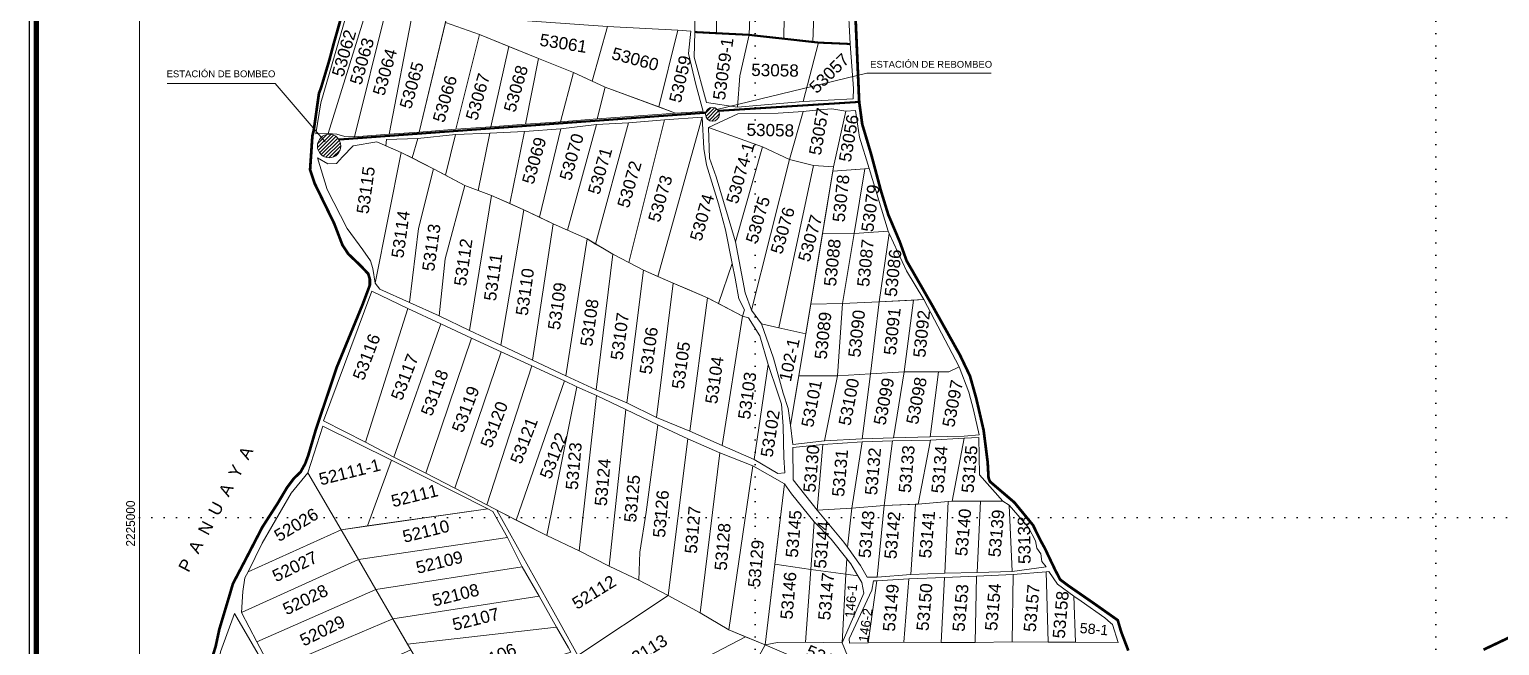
# Model space of a CAD drawing. Header units: millimetres. Extents: x 466933 to 471722, y 2222002 to 2227696.
# Drawn here: x 466933 to 469094, y 2224812 to 2225718 of the extents above; entities that cross this region are included whole.
import ezdxf

# ---------------------------------------------------------------- set-up
doc = ezdxf.new("R2010")
doc.units = ezdxf.units.MM
doc.header["$MEASUREMENT"] = 0
doc.linetypes.add('ACAD_ISO07W100', pattern=[3, 0, -3])
doc.linetypes.add('HIDDEN', pattern=[0.375, 0.25, -0.125])
for name, color, linetype in [('cuentas', 7, 'Continuous'), ('ediplan', 7, 'Continuous'), ('limite de ejidos y pp', 7, 'Continuous'), ('Malla', 7, 'ACAD_ISO07W100'), ('principal', 144, 'Continuous'), ('sublat', 132, 'Continuous')]:
    doc.layers.add(name, color=color, linetype=linetype)
doc.layers.add('parcelas', color=7, linetype='Continuous', lineweight=13)
doc.styles.add('style1', font='arial.ttf')

msp = doc.modelspace()

# ---------------------------------------------------------------- hatches: boundary and pattern name
at = {"layer": 'principal', "lineweight": 5, "ltscale": 2}
h = msp.add_hatch(dxfattribs=at)
h.set_pattern_fill('ANSI31', color=256, scale=30, style=0)
h.paths.add_polyline_path([(467947.2, 2225592.9, 1), (467926.7, 2225592.9, 1)])
h = msp.add_hatch(dxfattribs=at)
h.set_pattern_fill('ANSI31', color=256, scale=30, style=0)
h.paths.add_polyline_path([(467356.5, 2225546.3, 1), (467391, 2225546.3, 1)])

# ---------------------------------------------------------------- linework, layer by layer
at = {"lineweight": 5, "ltscale": 2}
msp.add_lwpolyline([(471544.2, 2223060.3), (467095.1, 2223060.3), (467095.1, 2227485.3), (471544.2, 2227485.3)], close=True, dxfattribs=at)
at = {"layer": 'ediplan'}
msp.add_lwpolyline([(466933.2, 2227695.9), (471721.7, 2227695.9), (471721.7, 2222002.4), (466933.2, 2222002.4)], close=True, dxfattribs=at)
at = {"layer": 'ediplan', "const_width": 8}
msp.add_lwpolyline([(466943.5, 2227685.6), (471711.4, 2227685.6), (471711.4, 2222012.7), (466943.5, 2222012.7)], close=True, dxfattribs=at)
at = {"layer": 'limite de ejidos y pp', "lineweight": 5, "ltscale": 2, "const_width": 3}
msp.add_lwpolyline([(467911, 2225713.8), (467943, 2225712.1), (467990.9, 2225709.7), (468000, 2225708.6), (468041.9, 2225704), (468084.8, 2225699.2), (468092.9, 2225698.3), (468139.2, 2225696.3)], dxfattribs=at)
at = {"layer": 'Malla', "ltscale": 6}
for points in [[(468000, 2227485.3), (468000, 2223060.3)], [(469000, 2227485.3), (469000, 2223060.3)], [(467095.1, 2225000), (471544.2, 2225000)]]:
    msp.add_lwpolyline(points, dxfattribs=at)
at = {"layer": 'parcelas', "lineweight": 13}
for points in [[(467911, 2225713.8), (467912.6, 2225853.6), (467922.4, 2225911.1), (467945.5, 2225909.4), (467945.5, 2225909.4), (467943, 2225712.1)], [(467998.1, 2225906), (468045, 2225903.2), (468041.9, 2225704), (467990.9, 2225709.7)], [(468092, 2225900.4), (468125.2, 2225897.6), (468124, 2225848.4), (468135.9, 2225762.6), (468139.2, 2225696.3), (468092.9, 2225698.3), (468084.8, 2225699.2)], [(467354.1, 2225564), (467361.4, 2225609.7), (467402.8, 2225751.3), (467429, 2225747.2), (467372.4, 2225564.9), (467354.1, 2225564)], [(467429, 2225747.2), (467457.6, 2225746.9), (467410.8, 2225559.9), (467396.6, 2225560.4), (467385.2, 2225563.5), (467372.4, 2225564.9)], [(467457.6, 2225746.9), (467496.7, 2225743.8), (467461.9, 2225563.5), (467410.8, 2225559.9)], [(467496.7, 2225743.8), (467547.4, 2225738.4), (467506.2, 2225566.5), (467461.9, 2225563.5)], [(467547.4, 2225738.4), (467782.6, 2225722.1), (467760.5, 2225641.6), (467733, 2225654.4), (467681.4, 2225675), (467594.6, 2225710.1), (467544.9, 2225727.7)], [(467544.9, 2225727.7), (467594.6, 2225710.1), (467560.1, 2225570.9), (467506.2, 2225566.5)], [(467594.6, 2225710.1), (467638, 2225692.5), (467611.4, 2225574.5), (467560.1, 2225570.9)], [(467782.6, 2225722.1), (467886.1, 2225716.4), (467858, 2225603.7), (467779.2, 2225632.9), (467760.5, 2225641.6)], [(467886.1, 2225716.4), (467905.3, 2225715.3), (467901.7, 2225682.4), (467912.6, 2225636.5), (467923.5, 2225597.1), (467882.5, 2225594.6), (467858, 2225603.7)], [(467911, 2225713.8), (467990.9, 2225709.7), (467977.5, 2225649.4), (467973.8, 2225603.5), (467928.5, 2225610.3), (467910, 2225676.7)], [(467990.9, 2225709.7), (468092.9, 2225698.3), (468070.3, 2225611.5), (467973.8, 2225603.5), (467977.5, 2225649.4)], [(468092.9, 2225698.3), (468139.2, 2225696.3), (468144.4, 2225630.9), (468143.7, 2225615.5), (468070.3, 2225611.5)], [(467681.4, 2225675), (467733, 2225654.4), (467713.6, 2225582), (467662.5, 2225578.2)], [(467733, 2225654.4), (467779.2, 2225632.9), (467767.6, 2225586.1), (467713.6, 2225582)], [(467779.2, 2225632.9), (467882.5, 2225594.6), (467767.6, 2225586.1)], [(468070.2, 2225596.9), (468093.4, 2225599.5), (468112.4, 2225601), (468133, 2225597.4), (468114.9, 2225515.8), (468085.7, 2225517.6), (468050.5, 2225526.3)], [(467766.8, 2225577.7), (467813.6, 2225580.3), (467765.2, 2225402.2), (467752.8, 2225409.6), (467723.8, 2225422.5)], [(467765.2, 2225402.2), (467790.7, 2225387.1), (467814, 2225375.1), (467866.6, 2225584.8), (467813.6, 2225580.3)], [(467866.6, 2225584.8), (467921.9, 2225588.5), (467856.7, 2225354.7), (467835.8, 2225364), (467814, 2225375.1)], [(467931.2, 2225573.3), (467974.4, 2225593.8), (468033.6, 2225594.8), (468070.2, 2225596.9), (468050.5, 2225526.3), (468010.7, 2225545)], [(468133, 2225597.4), (468147.5, 2225598.4), (468153.1, 2225559.3), (468167.5, 2225513), (468113.9, 2225509.5), (468114.9, 2225515.8)], [(467504, 2225557.2), (467559.4, 2225563.1), (467544.8, 2225503.3), (467527.1, 2225512.6), (467495.5, 2225528.7)], [(467559.4, 2225563.1), (467610.1, 2225565.3), (467610.1, 2225565.3), (467592.8, 2225481), (467573.3, 2225488.4), (467544.8, 2225503.3)], [(467660.8, 2225567.6), (467714.3, 2225571.3), (467682.8, 2225441.5), (467659.6, 2225452.7), (467639.3, 2225461.7)], [(467714.3, 2225571.3), (467766.8, 2225577.7), (467723.8, 2225422.5), (467703.1, 2225431.8), (467682.8, 2225441.5)], [(467971, 2225405.2), (467942.6, 2225501.2), (467932.6, 2225528.6), (467931.2, 2225573.3), (468010.7, 2225545)], [(467441.3, 2225344.9), (467479.8, 2225536.8), (467444, 2225552.2), (467408.8, 2225546.7), (467393.4, 2225530.2), (467384.6, 2225520.8), (467372, 2225520.3), (467356.6, 2225529.1), (467370.9, 2225482.3), (467400, 2225425.2), (467423.1, 2225393.8), (467434.7, 2225377.3), (467438, 2225366.3)], [(467441.3, 2225344.9), (467448.4, 2225336.1), (467491.9, 2225316.3), (467505.1, 2225425.2), (467527.1, 2225512.6), (467479.8, 2225536.8)], [(467457, 2225546.6), (467457.8, 2225555.8), (467504, 2225557.2), (467495.5, 2225528.7), (467479.8, 2225536.8)], [(467971, 2225405.2), (468010.7, 2225545), (468050.5, 2225526.3), (467994.3, 2225305.2), (467985.1, 2225330.3)], [(468050.5, 2225526.3), (468085.7, 2225517.6), (468034.5, 2225279.2), (468008.9, 2225284.7), (467994.3, 2225305.2)], [(468034.5, 2225279.2), (468074.3, 2225270.1), (468114.9, 2225515.8), (468085.7, 2225517.6)], [(467527.1, 2225512.6), (467573.3, 2225488.4), (467544.1, 2225380.6), (467535.3, 2225296.5), (467491.9, 2225316.3), (467505.1, 2225425.2)], [(468160.8, 2225512.5), (468145.3, 2225417.6), (468098.6, 2225417.1), (468113.9, 2225509.5)], [(467573.3, 2225488.4), (467612.3, 2225473.5), (467579.9, 2225275.1), (467535.3, 2225296.5), (467544.1, 2225380.6)], [(467612.3, 2225473.5), (467659.6, 2225452.7), (467626.1, 2225253.6), (467579.9, 2225275.1)], [(467659.6, 2225452.7), (467703.1, 2225431.8), (467672.8, 2225231.7), (467626.1, 2225253.6)], [(467703.1, 2225431.8), (467752.8, 2225409.6), (467721.4, 2225208.4), (467672.8, 2225231.7)], [(467752.8, 2225409.6), (467790.7, 2225387.1), (467766, 2225188.1), (467721.4, 2225208.4)], [(468145.3, 2225417.6), (468128.2, 2225314.8), (468181.9, 2225317.3), (468196.6, 2225417.5), (468195.1, 2225421.1)], [(468196.6, 2225417.5), (468222, 2225363), (468247.6, 2225320.5), (468181.9, 2225317.3)], [(467790.7, 2225387.1), (467835.8, 2225364), (467811.1, 2225168.8), (467766, 2225188.1)], [(467835.8, 2225364), (467879.2, 2225344.7), (467855, 2225147.4), (467811.1, 2225168.8)], [(467965.9, 2225373.7), (467970.5, 2225351.8), (467976, 2225321.7), (467984.2, 2225305.7), (467981, 2225296.4), (467946, 2225314.8)], [(467879.2, 2225344.7), (467929.8, 2225323.3), (467904, 2225127), (467855, 2225147.4)], [(467365.4, 2225142.4), (467436.7, 2225333), (467489.4, 2225307.4), (467427.2, 2225111)], [(467929.8, 2225323.3), (467981, 2225296.4), (467951.3, 2225106.2), (467904, 2225127)], [(468232.3, 2225319.8), (468247.6, 2225320.5), (468299.5, 2225221.7), (468284.4, 2225214.5), (468218.6, 2225214.2)], [(467489.4, 2225307.4), (467537.7, 2225284.7), (467468.9, 2225089), (467427.2, 2225111)], [(468128.2, 2225314.8), (468081.5, 2225314), (468074.3, 2225270.1), (468064, 2225208.5), (468120.7, 2225208.4), (468128.2, 2225314.8), (468128.2, 2225314.8)], [(468181.9, 2225317.3), (468169.5, 2225211.3), (468120.7, 2225208.4), (468128.2, 2225314.8)], [(468181.9, 2225317.3), (468232.3, 2225319.8), (468218.6, 2225214.2), (468169.5, 2225211.3), (468181.9, 2225317.3)], [(467537.7, 2225284.7), (467583.1, 2225263.8), (467515.8, 2225065.6), (467468.9, 2225089)], [(467981, 2225296.4), (467990, 2225293.5), (468006.5, 2225267.1), (468018.8, 2225225.1), (468018.8, 2225225.1), (467998.2, 2225085.7), (467951.3, 2225106.2)], [(468008.9, 2225284.7), (468026.8, 2225234.2), (468040.9, 2225183), (468048.3, 2225160.2), (468051.9, 2225136), (468074.3, 2225270.1), (468034.5, 2225279.2)], [(467583.1, 2225263.8), (467626.6, 2225243.7), (467558.6, 2225043.3), (467515.8, 2225065.6)], [(467626.6, 2225243.7), (467671.6, 2225223.2), (467605.4, 2225018.8), (467558.6, 2225043.3)], [(467605.4, 2225018.8), (467648.6, 2224996.2), (467719.5, 2225201.1), (467671.6, 2225223.2)], [(468018.8, 2225225.1), (468032.9, 2225183), (468038.4, 2225167), (468041.1, 2225134.6), (468041.7, 2225088.4), (468043.3, 2225065.9), (468032.9, 2225064.8), (467998.2, 2225085.7)], [(468157.2, 2225115.7), (468203.1, 2225117.1), (468218.6, 2225214.2), (468169.5, 2225211.3)], [(468218.6, 2225214.2), (468269.2, 2225214.4), (468256.9, 2225119), (468203.1, 2225117.1)], [(468314, 2225184.3), (468320.9, 2225158.7), (468329.2, 2225121.8), (468307.1, 2225120), (468256.9, 2225119), (468269.2, 2225214.4), (468284.4, 2225214.5), (468299.5, 2225221.7)], [(467719.5, 2225201.1), (467737.9, 2225192.1), (467693.5, 2224973.8), (467648.6, 2224996.2)], [(467737.9, 2225192.1), (467766.5, 2225179.5), (467741.2, 2224951.3), (467693.5, 2224973.8)], [(468051.9, 2225136), (468055.4, 2225107.4), (468101.6, 2225112.8), (468120.7, 2225208.4), (468064, 2225208.5)], [(468120.7, 2225208.4), (468169.5, 2225211.3), (468157.2, 2225115.7), (468101.6, 2225112.8)], [(467766.5, 2225179.5), (467809.5, 2225159.1), (467785.3, 2224928.9), (467741.2, 2224951.3)], [(467809.5, 2225159.1), (467856.9, 2225136.4), (467839.5, 2225008.1), (467830.5, 2224949.2), (467828.7, 2224908.3), (467785.3, 2224928.9)], [(467465.2, 2225084.4), (467364.6, 2225134.7), (467342.2, 2225066), (467391.2, 2224982.3), (467430.3, 2224987.9)], [(467856.9, 2225136.4), (467900.7, 2225115.7), (467872.2, 2224885.5), (467828.7, 2224908.3), (467830.5, 2224949.2), (467839.5, 2225008.1)], [(467900.7, 2225115.7), (467948.1, 2225095.5), (467918.8, 2224859.9), (467872.2, 2224885.5)], [(468055.4, 2225102.9), (468055.7, 2225055.6), (468091.1, 2225011.2), (468099.1, 2225107.3)], [(468099.1, 2225107.3), (468156.9, 2225111.6), (468142.1, 2225013.7), (468091.1, 2225011.2)], [(468201.7, 2225113.1), (468189.4, 2225017.7), (468142.1, 2225013.7), (468156.9, 2225111.6)], [(468201.7, 2225113.1), (468257.3, 2225113.8), (468239.3, 2225019.9), (468189.4, 2225017.7)], [(468257.3, 2225113.8), (468306.8, 2225116.7), (468289.1, 2225024.2), (468239.3, 2225019.9)], [(468328.5, 2225117.7), (468329.6, 2225062.8), (468363.9, 2225024.2), (468289.1, 2225024.2), (468306.8, 2225116.7)], [(467430.3, 2224987.9), (467465.2, 2225084.4), (467606.8, 2225013), (467430.3, 2224987.9)], [(467948.1, 2225095.5), (467996.3, 2225076), (467960.9, 2224834.9), (467918.8, 2224859.9)], [(467342.2, 2225066), (467318.1, 2225035.8), (467275.1, 2224962.7), (467254.7, 2224920.5), (467391.2, 2224982.3)], [(467996.3, 2225076), (468042.9, 2225049.5), (468014.7, 2224813.2), (467960.9, 2224834.9)], [(468189.4, 2225017.7), (468142.1, 2225013.7), (468142.1, 2225013.7), (468135.4, 2224956.5), (468154.7, 2224929.5), (468164.4, 2224912.6), (468179.3, 2224912.6)], [(468189.4, 2225017.7), (468179.3, 2224912.6), (468228.4, 2224916.6), (468235.3, 2225019.7)], [(468283.5, 2225023.7), (468239.3, 2225019.9), (468235.3, 2225019.7), (468228.4, 2224916.6), (468278.6, 2224918.4)], [(468331, 2225024.2), (468289.1, 2225024.2), (468283.5, 2225023.7), (468278.6, 2224918.4), (468326.3, 2224919.5)], [(468331, 2225024.2), (468326.3, 2224919.5), (468377.6, 2224920.6), (468372.9, 2225018.4), (468363.9, 2225024.2)], [(468372.9, 2225018.4), (468401.5, 2224985.6), (468411.6, 2224965.7), (468413.7, 2224954.9), (468419.5, 2224946.9), (468421.3, 2224935.4), (468427.5, 2224927.8), (468377.6, 2224920.6)], [(467416.9, 2224938.6), (467635.6, 2224970.6), (467614.3, 2225009), (467606.8, 2225013), (467391.2, 2224982.3)], [(467391.2, 2224982.3), (467416.9, 2224938.6), (467244.8, 2224860.4), (467246.7, 2224891.6), (467249.7, 2224911.7), (467254.7, 2224920.5)], [(467635.6, 2224970.6), (467657.3, 2224927.5), (467442.1, 2224894.6), (467416.9, 2224938.6)], [(467244.8, 2224860.4), (467267.4, 2224817.7), (467442.1, 2224894.6), (467416.9, 2224938.6)], [(467442.1, 2224894.6), (467467.2, 2224851.3), (467682.6, 2224884.6), (467657.3, 2224927.5)], [(468278.3, 2224912), (468278.3, 2224912), (468325.3, 2224913.9), (468323.1, 2224816.4), (468273.4, 2224816.7)], [(468325.3, 2224913.9), (468379.1, 2224916.4), (468377.3, 2224817.5), (468323.1, 2224816.4)], [(468379.1, 2224916.4), (468427.7, 2224920.4), (468430.3, 2224817.2), (468430.3, 2224817.2), (468430.3, 2224817.2), (468430.3, 2224817.2), (468430.3, 2224817.2), (468377.3, 2224817.5)], [(467442.1, 2224894.6), (467467.2, 2224851.3), (467289.4, 2224775.6), (467267.4, 2224817.7)], [(468173.5, 2224907), (468171.4, 2224893.3), (468137.8, 2224821.8), (468138.6, 2224815.6), (468166.1, 2224816.1), (468178.5, 2224907.3)], [(467682.6, 2224884.6), (467707.8, 2224839.2), (467489, 2224814.1), (467467.2, 2224851.3)], [(467739.1, 2224797.5), (467783.7, 2224719.4), (467985.6, 2224824.9), (467960.9, 2224834.9), (467918.8, 2224859.9), (467872.2, 2224885.5)], [(467234.7, 2224859.2), (467214.1, 2224803), (467206.6, 2224747.4), (467204.3, 2224691.7), (467208.9, 2224638.9), (467335.2, 2224686.6)], [(467289.4, 2224775.6), (467321.2, 2224727.9), (467494, 2224805.5), (467467.2, 2224851.3)], [(467725.5, 2224808.4), (467707.8, 2224839.2), (467489, 2224814.1), (467494, 2224805.5), (467513.1, 2224773.2), (467517.9, 2224765.2), (467531.7, 2224740.3), (467729, 2224802.3)], [(467783.7, 2224719.4), (467812.2, 2224670), (467987.5, 2224763.6), (468014.7, 2224813.2), (467985.6, 2224824.9)], [(468153.3, 2224753.6), (468177.9, 2224715.2), (467987.5, 2224763.6), (468014.7, 2224813.2)], [(468127.5, 2224816.1), (468153.3, 2224753.6), (468014.7, 2224813.2), (468032.5, 2224816.4), (468074, 2224817.1), (468127.5, 2224816.1)]]:
    msp.add_lwpolyline(points, close=True, dxfattribs=at)
at = {"layer": 'parcelas', "lineweight": 13, "ltscale": 2}
for points in [[(467945.5, 2225909.4), (467998.1, 2225906), (467990.9, 2225709.7), (467943, 2225712.1)], [(468041.9, 2225704), (468084.8, 2225699.2), (468092, 2225900.4), (468045, 2225903.2)], [(467638, 2225692.5), (467681.4, 2225675), (467662.5, 2225578.2), (467611.4, 2225574.5)], [(467610.1, 2225565.3), (467660.8, 2225567.6), (467639.3, 2225461.7), (467612.3, 2225473.5), (467592.8, 2225481)], [(468081.5, 2225314), (468098.6, 2225417.1), (468145.3, 2225417.6), (468128.2, 2225314.8)], [(468028.8, 2224931.4), (468042.9, 2225049.5), (468053.1, 2225035.1), (468086.7, 2224993.9), (468081.7, 2224924)], [(468135.4, 2224956.5), (468130.1, 2224963.8), (468091.1, 2225011.2), (468142.1, 2225013.7)], [(468081.7, 2224924), (468086.7, 2224993.9), (468111.6, 2224968.2), (468134.4, 2224939.4), (468133.2, 2224916.9), (468081.7, 2224924)], [(468081.7, 2224924), (468074, 2224817.1), (468032.5, 2224816.4), (468014.7, 2224813.2), (468028.8, 2224931.4)], [(468134.4, 2224939.4), (468140.2, 2224932.1), (468140.2, 2224932.1), (468150.6, 2224914.5), (468150.6, 2224914.5), (468133.2, 2224916.9)], [(468133.2, 2224916.9), (468127.5, 2224816.1), (468074, 2224817.1), (468081.7, 2224924)], [(468150.6, 2224914.5), (468156.5, 2224904.6), (468159.7, 2224889.1), (468127.5, 2224816.1), (468133.2, 2224916.9)], [(468166.1, 2224816.1), (468218.3, 2224817.1), (468225.6, 2224909.9), (468178.5, 2224907.3)], [(468225.6, 2224909.9), (468278.3, 2224912), (468273.4, 2224816.7), (468218.3, 2224817.1)], [(468430.3, 2224817.2), (468427.7, 2224920.4), (468431.2, 2224920.7), (468443.9, 2224902.3), (468468.3, 2224884.7), (468470.4, 2224817)], [(468468.3, 2224884.7), (468478.9, 2224877), (468513.9, 2224852.8), (468522.1, 2224845.5), (468524.8, 2224843.1), (468533.1, 2224816.7), (468533.1, 2224816.7), (468470.4, 2224817)]]:
    msp.add_lwpolyline(points, close=True, dxfattribs=at)
at = {"layer": 'parcelas', "lineweight": 13}
for points in [[(467900.4, 2225335.8), (467879.2, 2225344.7), (467856.7, 2225354.7), (467921.9, 2225588.5), (467924.2, 2225542.4), (467928.3, 2225518.6), (467946.1, 2225461.1)], [(468160.8, 2225512.5), (468167.5, 2225513), (468195.1, 2225421.1), (468145.3, 2225417.6)], [(467946.1, 2225461.1), (467956.3, 2225423.1), (467965.9, 2225373.7), (467946, 2225314.8), (467929.8, 2225323.3), (467900.4, 2225335.8)], [(467872.2, 2224885.5), (467872.2, 2224885.5), (467739.1, 2224797.5), (467739.1, 2224797.5), (467739.1, 2224797.5), (467713, 2224844.4), (467620.3, 2225011), (467620.3, 2225011), (467693.5, 2224973.8), (467741.2, 2224951.3), (467785.3, 2224928.9), (467828.7, 2224908.3), (467872.2, 2224885.5), (467872.2, 2224885.5), (467872.2, 2224885.5), (467872.2, 2224885.5), (467872.2, 2224885.5)], [(468178.5, 2224907.3), (468166.1, 2224816.1)], [(468470.4, 2224817), (468468.3, 2224884.7)]]:
    msp.add_lwpolyline(points, dxfattribs=at)
at = {"layer": 'principal', "lineweight": 5, "ltscale": 2}
for points in [[(468548.2, 2224804.6, 4, 4, 0), (468537.8, 2224831.9, 4, 4, 0), (468532.6, 2224849.3, 4, 4, 0), (468499.6, 2224872.6, 4, 4, 0), (468459.3, 2224900.5, 4, 4, 0), (468448.2, 2224908.8, 4, 4, 0), (468440.9, 2224922.7, 4, 4, 0), (468425.5, 2224955, 4, 4, 0), (468419, 2224966.8, 4, 4, 0), (468408.2, 2224988.9, 4, 4, 0), (468380.7, 2225022.4, 4, 4, 0), (468344.9, 2225053, 4, 4, 0), (468342.8, 2225058.2, 4, 4, 0), (468341.5, 2225081.6, 4, 4, 0), (468335.5, 2225128.8, 4, 4, 0), (468324.7, 2225175.4, 4, 4, 0), (468315.5, 2225208.2, 4, 4, 0), (468300.8, 2225239, 4, 4, 0), (468259.9, 2225312.2, 4, 4, 0), (468222.4, 2225377.5, 4, 4, 0), (468212.4, 2225405.4, 4, 4, 0), (468195.5, 2225445.2, 4, 4, 0), (468184.8, 2225479.9, 4, 4, 0), (468170, 2225535.3, 4, 4, 0), (468157.2, 2225578.1, 4, 4, 0), (468152.7, 2225611.1, 4, 4, 0), (468147, 2225742.7, 4, 4, 0)], [(469137.7, 2224838, 4, 4, 0), (469070.2, 2224805.9, 4, 4, 0)]]:
    msp.add_lwpolyline(points, format="xyseb", dxfattribs=at)
at = {"layer": 'principal', "color": 7, "lineweight": 5, "ltscale": 2}
for points in [[(467943.6, 2225599.9), (468164.1, 2225653.2), (468346.8, 2225653.2)], [(467367.8, 2225552.4), (467294.6, 2225638.3), (467135.6, 2225638.3)]]:
    msp.add_lwpolyline(points, dxfattribs=at)
at = {"layer": 'principal', "linetype": 'HIDDEN', "lineweight": 5, "ltscale": 20, "const_width": 3}
for points in [[(467945.8, 2225598), (468152.7, 2225611.1)], [(467388.1, 2225555.8), (467927, 2225595.2)]]:
    msp.add_lwpolyline(points, dxfattribs=at)
at = {"layer": 'principal', "lineweight": 5, "ltscale": 2}
for centre, radius in [((467937, 2225592.9), 10.2), ((467373.7, 2225546.3), 17.2)]:
    msp.add_circle(centre, radius, dxfattribs=at)
at = {"layer": 'sublat', "const_width": 4}
msp.add_lwpolyline([(467198.7, 2224783.9), (467207, 2224810.9), (467212.3, 2224835.8), (467227.5, 2224886.5), (467232.3, 2224902.9), (467250, 2224936.7), (467275.6, 2224986.1), (467297.8, 2225020.6), (467312, 2225044.5), (467322.1, 2225057.9), (467331.7, 2225067), (467338.5, 2225079.3), (467343, 2225091.4), (467353.9, 2225128.5), (467384.7, 2225220.5), (467422.9, 2225313.3), (467433.5, 2225341.7), (467433.5, 2225350.5), (467431.2, 2225358.4), (467419.8, 2225370.5), (467401.9, 2225387.6), (467393.3, 2225400.6), (467381.2, 2225432.2), (467352.6, 2225490.9), (467345.7, 2225511.3), (467349.1, 2225561.5), (467351.1, 2225569.4), (467358.8, 2225624), (467361.6, 2225631.1), (467361.6, 2225631.1), (467374.1, 2225672.8), (467380.3, 2225696.3), (467391.7, 2225736.5)], dxfattribs=at)

# ---------------------------------------------------------------- texts
at = {"layer": 'cuentas', "width": 47.435, "attachment_point": 1, "style": 'style1'}
for s, insert, char_height, rotation in [('53062', (467377.2, 2225651.6), 18, 74), ('53061', (467684.9, 2225711.7), 18, 351), ('53063', (467403.6, 2225639.8), 18, 74), ('53064', (467437.3, 2225623.9), 18, 74), ('53060', (467792.2, 2225691.8), 18, 345), ('53059-1', (467937.5, 2225615.4), 18, 82), ('53065', (467476.7, 2225604.5), 18, 74), ('53059', (467873, 2225612.7), 18, 77), ('53058', (467994.2, 2225667.3), 18, 359), ('53057', (468077.5, 2225635), 18, 44.6863), ('53066', (467525.5, 2225584.5), 18, 74), ('53067', (467573.9, 2225587.6), 18, 74), ('53068', (467629.8, 2225599.5), 18, 74), ('53057', (468078.5, 2225534.8), 18, 80), ('53058', (467987.3, 2225579.3), 18, 359), ('53056', (468122.5, 2225524.9), 18, 80), ('53069', (467656.7, 2225493.7), 18, 74), ('53070', (467711.7, 2225499.2), 18, 74), ('53071', (467753.5, 2225478.6), 18, 74), ('53074-1', (467956.7, 2225464.9), 18, 74), ('53115', (467413.7, 2225448.1), 18, 82), ('53072', (467796.7, 2225458.9), 18, 74), ('53073', (467842, 2225437.9), 18, 74), ('53078', (468113.3, 2225435.5), 18, 84), ('53074', (467903.4, 2225410.2), 18, 74), ('53075', (467985.5, 2225406.8), 18, 74), ('53079', (468155.4, 2225421.5), 18, 82), ('53114', (467464.9, 2225383.2), 18, 82), ('53076', (468021.9, 2225391), 18, 74), ('53113', (467510.1, 2225363.8), 18, 82), ('53077', (468062.3, 2225379.6), 18, 74), ('53112', (467557, 2225342), 18, 82), ('53088', (468100.6, 2225341.1), 18, 84), ('53087', (468149.3, 2225340.5), 18, 84), ('53111', (467600.9, 2225320.1), 18, 82), ('53086', (468189.8, 2225325.8), 18, 84), ('53110', (467647.6, 2225298.5), 18, 82), ('53109', (467694.8, 2225277.6), 18, 82), ('53108', (467742.4, 2225253.3), 18, 82), ('53107', (467787, 2225233.2), 18, 82), ('53089', (468086.9, 2225233.8), 18, 84), ('53090', (468136.3, 2225236.7), 18, 84), ('53091', (468188.6, 2225240.1), 18, 84), ('53092', (468231.8, 2225236.4), 18, 84), ('53106', (467829.6, 2225212.2), 18, 82), ('53116', (467407.7, 2225206.9), 18, 69), ('53105', (467877, 2225190.6), 18, 82), ('102-1', (468034.6, 2225202.5), 18, 78), ('53117', (467463.8, 2225177.3), 18, 69), ('53104', (467926.1, 2225168.8), 18, 82), ('53118', (467507.7, 2225154.3), 18, 69), ('53103', (467974.3, 2225146), 18, 82), ('53119', (467553.3, 2225130), 18, 69), ('53101', (468067.2, 2225135.1), 18, 79), ('53100', (468122, 2225137.6), 18, 79), ('53099', (468173.5, 2225138.3), 18, 79), ('53098', (468221.4, 2225139.4), 18, 79), ('53097', (468274.5, 2225135.2), 18, 79), ('53120', (467595.3, 2225107.5), 18, 69), ('53102', (468007.5, 2225090.6), 18, 81), ('53121', (467639.1, 2225083.8), 18, 69), ('53122', (467682.5, 2225061.7), 18, 69), ('53123', (467721.1, 2225041.8), 18, 85), ('53130', (468070.3, 2225038), 18, 85), ('53133', (468210.4, 2225037.4), 18, 85), ('53134', (468258.5, 2225036.7), 18, 85), ('53135', (468302.8, 2225037.2), 18, 85), ('52111-1', (467357, 2225064.8), 18, 14), ('53124', (467763.7, 2225018), 18, 85), ('53131', (468112.5, 2225031.7), 18, 85), ('53132', (468160.9, 2225034), 18, 85), ('53125', (467806.9, 2224994), 18, 85), ('52111', (467463.2, 2225032.6), 18, 14), ('53126', (467849.3, 2224971.5), 18, 85), ('52026', (467290.7, 2224979.3), 18, 31), ('52110', (467479.9, 2224980.4), 18, 14), ('53127', (467896, 2224948), 18, 85), ('53145', (468044.4, 2224942.1), 18, 85), ('53143', (468151.5, 2224941.5), 18, 85), ('53142', (468189.4, 2224940.1), 18, 85), ('53141', (468240.4, 2224941.2), 18, 85), ('53140', (468293.5, 2224944.3), 18, 85), ('53139', (468342.2, 2224942.9), 18, 85), ('53138', (468386.8, 2224931.7), 18, 91), ('53128', (467939.9, 2224923.2), 18, 85), ('53144', (468085.9, 2224926), 18, 85), ('53129', (467988.9, 2224898.4), 18, 85), ('52027', (467287.9, 2224921), 18, 26), ('52109', (467499.6, 2224934.8), 18, 14), ('52112', (467728.5, 2224879.5), 18, 32), ('53146', (468036.6, 2224851.4), 18, 85), ('53147', (468092.1, 2224850.2), 18, 85), ('52028', (467303.3, 2224872.3), 18, 26), ('52108', (467523.5, 2224886.6), 18, 14), ('146-1', (468131.6, 2224853.4), 14, 85), ('53149', (468187.2, 2224833.5), 18, 85), ('53150', (468236.6, 2224834.5), 18, 85), ('53153', (468289.5, 2224833.4), 18, 85), ('53154', (468337.3, 2224834.6), 18, 85), ('53157', (468394.1, 2224832.9), 18, 85), ('53158', (468436.8, 2224823.3), 18, 85), ('52107', (467553.1, 2224851.1), 18, 14), ('146-2', (468151.6, 2224818.1), 14, 82), ('52029', (467328.4, 2224826.6), 18, 26), ('58-1', (468477.6, 2224845.5), 15, 355), ('52113', (467804, 2224792.6), 18, 32), ('52106', (467579.4, 2224789), 18, 23), ('53148', (468079.8, 2224813.7), 18, 337)]:
    msp.add_mtext(s, dxfattribs=dict(at, insert=insert, char_height=char_height, rotation=rotation))
at = {"layer": 'limite de ejidos y pp', "color": 7, "insert": (467151.2, 2224926.8), "char_height": 18, "width": 323.424, "attachment_point": 1, "rotation": 62, "style": 'style1'}
msp.add_mtext('P  A  N  U  A  Y  A', dxfattribs=at)
at = {"layer": 'Malla'}
msp.add_text('2225000', height=13, rotation=90, dxfattribs=at).set_placement((467088.3, 2224957.5))
at = {"layer": 'principal', "color": 7, "lineweight": 5, "ltscale": 2, "char_height": 10, "attachment_point": 1, "style": 'style1'}
for s, insert in [('ESTACIÓN DE REBOMBEO', (468168.8, 2225671.4)), ('ESTACIÓN DE BOMBEO', (467134.8, 2225657.4))]:
    msp.add_mtext(s, dxfattribs=dict(at, insert=insert))

doc.saveas('drawing.dxf')
